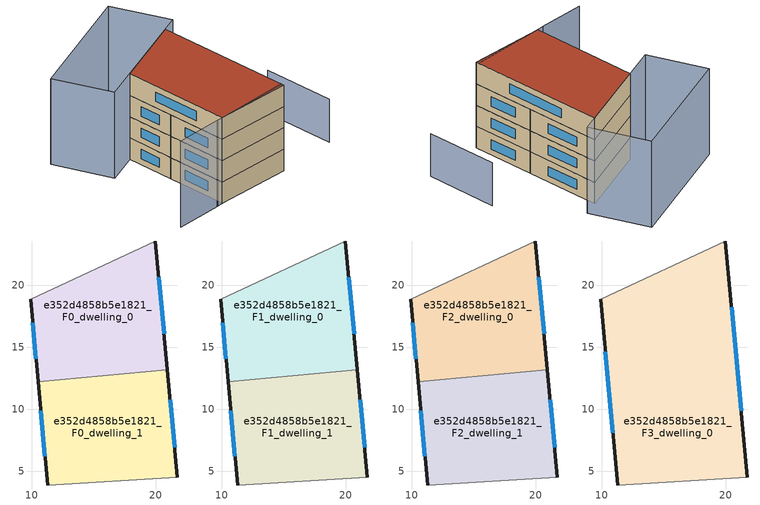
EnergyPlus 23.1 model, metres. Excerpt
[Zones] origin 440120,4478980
e352d4858b5e1821_F0_dwelling_0
 floor ground (EU_floor_Construction): 19.97,23.59 20.94,13.19 10.49,12.22 9.89,18.87 z0
 wall outside (EU_wall_Construction): 9.89,18.87 10.49,12.22 / 20.94,13.19 19.97,23.59 z0:3
 wall adiabatic (EU_wall_Construction): 19.97,23.59 9.89,18.87 z0:3
 wall to e352d4858b5e1821_F0_dwelling_1 (EU_wall_Construction): 10.49,12.22 20.94,13.19 z0:3
 window (EU_Window_Construction): 10.06,17 10.32,14.08 / 20.67,16.11 20.24,20.67 z0.84:2.16
e352d4858b5e1821_F0_dwelling_1
 floor ground (EU_floor_Construction): 20.94,13.19 21.75,4.51 11.26,3.88 10.49,12.22 z0
 wall outside (EU_wall_Construction): 21.75,4.51 20.94,13.19 / 10.49,12.22 11.26,3.88 z0:3
 wall adiabatic (EU_wall_Construction): 11.26,3.88 21.75,4.51 z0:3
 window (EU_Window_Construction): 21.52,6.95 21.17,10.75 / 10.71,9.88 11.04,6.22 z0.84:2.16
e352d4858b5e1821_F1_dwelling_0
 floor to e352d4858b5e1821_F0_dwelling_0 (EU_floor_Construction): 19.97,23.59 20.94,13.19 10.49,12.22 9.89,18.87 z3
 wall outside (EU_wall_Construction): 9.89,18.87 10.49,12.22 / 20.94,13.19 19.97,23.59 z3:6
 wall adiabatic (EU_wall_Construction): 19.97,23.59 9.89,18.87 z3:6
 wall to e352d4858b5e1821_F1_dwelling_1 (EU_wall_Construction): 10.49,12.22 20.94,13.19 z3:6
 window (EU_Window_Construction): 10.06,17 10.32,14.08 / 20.67,16.11 20.24,20.67 z3.84:5.16
e352d4858b5e1821_F1_dwelling_1
 floor to e352d4858b5e1821_F0_dwelling_1 (EU_floor_Construction): 20.94,13.19 21.75,4.51 11.26,3.88 10.49,12.22 z3
 wall outside (EU_wall_Construction): 21.75,4.51 20.94,13.19 / 10.49,12.22 11.26,3.88 z3:6
 wall adiabatic (EU_wall_Construction): 11.26,3.88 21.75,4.51 z3:6
 window (EU_Window_Construction): 21.52,6.95 21.17,10.75 / 10.71,9.88 11.04,6.22 z3.84:5.16
e352d4858b5e1821_F2_dwelling_0
 floor to e352d4858b5e1821_F1_dwelling_0 (EU_floor_Construction): 19.97,23.59 20.94,13.19 10.49,12.22 9.89,18.87 z6
 wall outside (EU_wall_Construction): 9.89,18.87 10.49,12.22 / 20.94,13.19 19.97,23.59 z6:9
 wall adiabatic (EU_wall_Construction): 19.97,23.59 9.89,18.87 z6:9
 wall to e352d4858b5e1821_F2_dwelling_1 (EU_wall_Construction): 10.49,12.22 20.94,13.19 z6:9
 window (EU_Window_Construction): 10.06,17 10.32,14.08 / 20.67,16.11 20.24,20.67 z6.84:8.16
e352d4858b5e1821_F2_dwelling_1
 floor to e352d4858b5e1821_F1_dwelling_1 (EU_floor_Construction): 20.94,13.19 21.75,4.51 11.26,3.88 10.49,12.22 z6
 wall outside (EU_wall_Construction): 21.75,4.51 20.94,13.19 / 10.49,12.22 11.26,3.88 z6:9
 wall adiabatic (EU_wall_Construction): 11.26,3.88 21.75,4.51 z6:9
 window (EU_Window_Construction): 21.52,6.95 21.17,10.75 / 10.71,9.88 11.04,6.22 z6.84:8.16
e352d4858b5e1821_F3_dwelling_0
 floor to e352d4858b5e1821_F2_dwelling_0 (EU_floor_Construction): 19.97,23.59 20.94,13.19 10.49,12.22 9.89,18.87 z9
 floor to e352d4858b5e1821_F2_dwelling_1 (EU_floor_Construction): 20.94,13.19 21.75,4.51 11.26,3.88 10.49,12.22 z9
 wall outside (EU_wall_Construction): 21.75,4.51 19.97,23.59 / 9.89,18.87 11.26,3.88 z9:12
 wall adiabatic (EU_wall_Construction): 11.26,3.88 21.75,4.51 / 19.97,23.59 9.89,18.87 z9:12
 window (EU_Window_Construction): 21.25,9.87 20.47,18.23 / 10.27,14.66 10.87,8.09 z9.84:11.16
 roof outside (EU_roof_Construction): 21.75,4.51 19.97,23.59 9.89,18.87 11.26,3.88 z12
shading: 3.93,3.22 10.42,3.81 / 10.38,3.81 21.72,4.87 / 22.06,24.57 5.69,16.87 / 5.69,16.87 2.15,24.4 / 2.15,24.4 18.51,32.1 / 18.51,32.1 22.06,24.57 z0:12; 30.22,5.69 29.29,15.65 z0:6
[Building]
EU S2 Campaign: North Axis=0; Terrain=City; Solar Distribution=FullExterior
[Site:Location]
Madrid: Latitude=40.5; Longitude=-3.5; Time Zone=1; Elevation=609
[SizingPeriod:WeatherFileDays]
AnnualSizingPeriod: Begin Month=1; Begin Day of Month=1; End Month=12; End Day of Month=31; Day of Week for Start Day=Monday; Use Weather File Daylight Saving Period=No; Use Weather File Rain and Snow Indicators=No
[MATERIAL]
EU_InternalMass_Material: Roughness=MediumRough; Thickness=0.1; Conductivity=1; Density=1800; Specific Heat=900; Thermal Absorptance=0.9; Solar Absorptance=0.7; Visible Absorptance=0.7
[MATERIAL:NOMASS] Roughness=MediumRough; Thermal Absorptance=0.9; Solar Absorptance=0.7; Visible Absorptance=0.7
Name | Thermal Resistance
EU_wall_NoMass; EU_roof_NoMass | 2.16768
EU_floor_NoMass | 1.14339
[WINDOWMATERIAL:SIMPLEGLAZINGSYSTEM]
EU_Window_SimpleGlazing: UFactor=3.23888; Solar Heat Gain Coefficient=0.85; Visible Transmittance=0.85
[CONSTRUCTION]
EU_wall_Construction: EU_wall_NoMass
EU_roof_Construction: EU_roof_NoMass
EU_floor_Construction: EU_floor_NoMass
EU_Window_Construction: EU_Window_SimpleGlazing
EU_InternalMass_Construction: EU_InternalMass_Material
[ZONE] Type=1; Multiplier=1; Ceiling Height=autocalculate; Floor Area=autocalculate; Part of Total Floor Area=Yes
Name | Volume
e352d4858b5e1821_F0_dwelling_0 | 269.246
e352d4858b5e1821_F1_dwelling_0; e352d4858b5e1821_F2_dwelling_0 | 269.245
e352d4858b5e1821_F3_dwelling_0 | 538.498
e352d4858b5e1821_F0_dwelling_1; e352d4858b5e1821_F1_dwelling_1; e352d4858b5e1821_F2_dwelling_1 | 269.253
[INTERNALMASS] Construction=EU_InternalMass_Construction
Name | Zone or ZoneList | Surface Area
e352d4858b5e1821_F0_dwelling_0_EU_InternalMass | e352d4858b5e1821_F0_dwelling_0 | 89.7485
e352d4858b5e1821_F0_dwelling_1_EU_InternalMass | e352d4858b5e1821_F0_dwelling_1 | 89.751
e352d4858b5e1821_F1_dwelling_0_EU_InternalMass | e352d4858b5e1821_F1_dwelling_0 | 89.7485
e352d4858b5e1821_F1_dwelling_1_EU_InternalMass | e352d4858b5e1821_F1_dwelling_1 | 89.751
e352d4858b5e1821_F2_dwelling_0_EU_InternalMass | e352d4858b5e1821_F2_dwelling_0 | 89.7485
e352d4858b5e1821_F2_dwelling_1_EU_InternalMass | e352d4858b5e1821_F2_dwelling_1 | 89.751
e352d4858b5e1821_F3_dwelling_0_EU_InternalMass | e352d4858b5e1821_F3_dwelling_0 | 179.506
[OTHEREQUIPMENT] Fuel Type=Electricity; Design Level Calculation Method=Watts/Area; Power per Zone Floor Area=1; Fraction Latent=0; Fraction Radiant=0; Fraction Lost=0; Carbon Dioxide Generation Rate=0; EndUse Subcategory=EU_Step8_InternalGains
Name | Zone or ZoneList or Space or SpaceList | Schedule
EU_Step8_InternalGain_e352d4858b5e1821_F0_dwelling_0_f000 | e352d4858b5e1821_F0_dwelling_0 | EU_Step8_GainSchedule_e352d4858b5e1821_F0_dwelling_0_f000
EU_Step8_InternalGain_e352d4858b5e1821_F0_dwelling_1_f000 | e352d4858b5e1821_F0_dwelling_1 | EU_Step8_GainSchedule_e352d4858b5e1821_F0_dwelling_1_f000
EU_Step8_InternalGain_e352d4858b5e1821_F1_dwelling_0_f000 | e352d4858b5e1821_F1_dwelling_0 | EU_Step8_GainSchedule_e352d4858b5e1821_F1_dwelling_0_f000
EU_Step8_InternalGain_e352d4858b5e1821_F1_dwelling_1_f000 | e352d4858b5e1821_F1_dwelling_1 | EU_Step8_GainSchedule_e352d4858b5e1821_F1_dwelling_1_f000
EU_Step8_InternalGain_e352d4858b5e1821_F2_dwelling_0_f000 | e352d4858b5e1821_F2_dwelling_0 | EU_Step8_GainSchedule_e352d4858b5e1821_F2_dwelling_0_f000
EU_Step8_InternalGain_e352d4858b5e1821_F2_dwelling_1_f000 | e352d4858b5e1821_F2_dwelling_1 | EU_Step8_GainSchedule_e352d4858b5e1821_F2_dwelling_1_f000
EU_Step8_InternalGain_e352d4858b5e1821_F3_dwelling_0_f000 | e352d4858b5e1821_F3_dwelling_0 | EU_Step8_GainSchedule_e352d4858b5e1821_F3_dwelling_0_f000
[ZONEVENTILATION:DESIGNFLOWRATE] Schedule=EU_AlwaysOn; Design Flow Rate Calculation Method=AirChanges/Hour; Air Changes per Hour=0.480546; Ventilation Type=Natural; Fan Pressure Rise=0; Fan Total Efficiency=1; Constant Term Coefficient=1; Temperature Term Coefficient=0; Velocity Term Coefficient=0; Velocity Squared Term Coefficient=0; Minimum Indoor Temperature=-100; Maximum Indoor Temperature=100; Delta Temperature=-100; Minimum Outdoor Temperature=-100; Maximum Outdoor Temperature=100; Maximum Wind Speed=40
Name | Zone or ZoneList or Space or SpaceList
EU_ConstantAir_e352d4858b5e1821_F0_dwelling_0 | e352d4858b5e1821_F0_dwelling_0
EU_ConstantAir_e352d4858b5e1821_F0_dwelling_1 | e352d4858b5e1821_F0_dwelling_1
EU_ConstantAir_e352d4858b5e1821_F1_dwelling_0 | e352d4858b5e1821_F1_dwelling_0
EU_ConstantAir_e352d4858b5e1821_F1_dwelling_1 | e352d4858b5e1821_F1_dwelling_1
EU_ConstantAir_e352d4858b5e1821_F2_dwelling_0 | e352d4858b5e1821_F2_dwelling_0
EU_ConstantAir_e352d4858b5e1821_F2_dwelling_1 | e352d4858b5e1821_F2_dwelling_1
EU_ConstantAir_e352d4858b5e1821_F3_dwelling_0 | e352d4858b5e1821_F3_dwelling_0
[HVACTEMPLATE:THERMOSTAT] Constant Heating Setpoint=20; Constant Cooling Setpoint=50
EU_HeatOnly_e352d4858b5e1821_F0_dwelling_0; EU_HeatOnly_e352d4858b5e1821_F0_dwelling_1; EU_HeatOnly_e352d4858b5e1821_F1_dwelling_0; EU_HeatOnly_e352d4858b5e1821_F1_dwelling_1; EU_HeatOnly_e352d4858b5e1821_F2_dwelling_0; EU_HeatOnly_e352d4858b5e1821_F2_dwelling_1; EU_HeatOnly_e352d4858b5e1821_F3_dwelling_0
[HVACTEMPLATE:ZONE:IDEALLOADSAIRSYSTEM] System Availability Schedule=EU_AlwaysOn; Maximum Heating Supply Air Temperature=50; Minimum Cooling Supply Air Temperature=13; Maximum Heating Supply Air Humidity Ratio=0.0156; Minimum Cooling Supply Air Humidity Ratio=0.0077; Heating Limit=NoLimit; Cooling Limit=NoLimit; Heating Availability Schedule=EU_AlwaysOn; Cooling Availability Schedule=EU_CoolingOff; Dehumidification Control Type=ConstantSensibleHeatRatio; Cooling Sensible Heat Ratio=0.7; Dehumidification Setpoint=60; Humidification Control Type=None; Humidification Setpoint=30; Outdoor Air Method=None; Outdoor Air Flow Rate per Person=0.00944; Outdoor Air Flow Rate per Zone Floor Area=0; Outdoor Air Flow Rate per Zone=0; Demand Controlled Ventilation Type=None; Outdoor Air Economizer Type=NoEconomizer; Heat Recovery Type=None; Sensible Heat Recovery Effectiveness=0.7; Latent Heat Recovery Effectiveness=0.65
Name | Template Thermostat
e352d4858b5e1821_F0_dwelling_0 | EU_HeatOnly_e352d4858b5e1821_F0_dwelling_0
e352d4858b5e1821_F0_dwelling_1 | EU_HeatOnly_e352d4858b5e1821_F0_dwelling_1
e352d4858b5e1821_F1_dwelling_0 | EU_HeatOnly_e352d4858b5e1821_F1_dwelling_0
e352d4858b5e1821_F1_dwelling_1 | EU_HeatOnly_e352d4858b5e1821_F1_dwelling_1
e352d4858b5e1821_F2_dwelling_0 | EU_HeatOnly_e352d4858b5e1821_F2_dwelling_0
e352d4858b5e1821_F2_dwelling_1 | EU_HeatOnly_e352d4858b5e1821_F2_dwelling_1
e352d4858b5e1821_F3_dwelling_0 | EU_HeatOnly_e352d4858b5e1821_F3_dwelling_0
[SIZING:ZONE] Zone Cooling Design Supply Air Temperature Input Method=SupplyAirTemperature; Zone Cooling Design Supply Air Temperature=13; Zone Heating Design Supply Air Temperature Input Method=SupplyAirTemperature; Zone Heating Design Supply Air Temperature=50; Zone Cooling Design Supply Air Humidity Ratio=0.008; Zone Heating Design Supply Air Humidity Ratio=0.008; Cooling Design Air Flow Method=DesignDay; Cooling Design Air Flow Rate=0; Cooling Minimum Air Flow per Zone Floor Area=0.000762; Cooling Minimum Air Flow=0; Cooling Minimum Air Flow Fraction=0.2; Heating Design Air Flow Method=DesignDay; Heating Design Air Flow Rate=0; Heating Maximum Air Flow per Zone Floor Area=0.002032; Heating Maximum Air Flow=0.141576; Heating Maximum Air Flow Fraction=0.3; Account for Dedicated Outdoor Air System=No; Dedicated Outdoor Air System Control Strategy=NeutralSupplyAir; Dedicated Outdoor Air Low Setpoint Temperature for Design=autosize; Dedicated Outdoor Air High Setpoint Temperature for Design=autosize; Zone Load Sizing Method=Sensible Load Only No Latent Load; Zone Latent Cooling Design Supply Air Humidity Ratio Input Method=HumidityRatioDifference; Zone Cooling Design Supply Air Humidity Ratio Difference=0.005; Zone Latent Heating Design Supply Air Humidity Ratio Input Method=HumidityRatioDifference; Zone Humidification Design Supply Air Humidity Ratio Difference=0.005
e352d4858b5e1821_F0_dwelling_0; e352d4858b5e1821_F0_dwelling_1; e352d4858b5e1821_F1_dwelling_0; e352d4858b5e1821_F1_dwelling_1; e352d4858b5e1821_F2_dwelling_0; e352d4858b5e1821_F2_dwelling_1; e352d4858b5e1821_F3_dwelling_0
[SCHEDULE:CONSTANT]
Name | Hourly Value
EU_AlwaysOn | 1
EU_CoolingOff | 0
[SCHEDULE:FILE] Column Number=1; Rows to Skip at Top=0; Number of Hours of Data=8760; Column Separator=Comma; Interpolate to Timestep=No; Minutes per Item=60; Adjust Schedule for Daylight Savings=Yes
Name | File
EU_Step8_GainSchedule_e352d4858b5e1821_F0_dwelling_0_f000 | ../../schedules/e352d4858b5e1821/e352d4858b5e1821_F0_dwelling_0_f000_gain.csv
EU_Step8_GainSchedule_e352d4858b5e1821_F0_dwelling_1_f000 | ../../schedules/e352d4858b5e1821/e352d4858b5e1821_F0_dwelling_1_f000_gain.csv
EU_Step8_GainSchedule_e352d4858b5e1821_F1_dwelling_0_f000 | ../../schedules/e352d4858b5e1821/e352d4858b5e1821_F1_dwelling_0_f000_gain.csv
EU_Step8_GainSchedule_e352d4858b5e1821_F1_dwelling_1_f000 | ../../schedules/e352d4858b5e1821/e352d4858b5e1821_F1_dwelling_1_f000_gain.csv
EU_Step8_GainSchedule_e352d4858b5e1821_F2_dwelling_0_f000 | ../../schedules/e352d4858b5e1821/e352d4858b5e1821_F2_dwelling_0_f000_gain.csv
EU_Step8_GainSchedule_e352d4858b5e1821_F2_dwelling_1_f000 | ../../schedules/e352d4858b5e1821/e352d4858b5e1821_F2_dwelling_1_f000_gain.csv
EU_Step8_GainSchedule_e352d4858b5e1821_F3_dwelling_0_f000 | ../../schedules/e352d4858b5e1821/e352d4858b5e1821_F3_dwelling_0_f000_gain.csv
